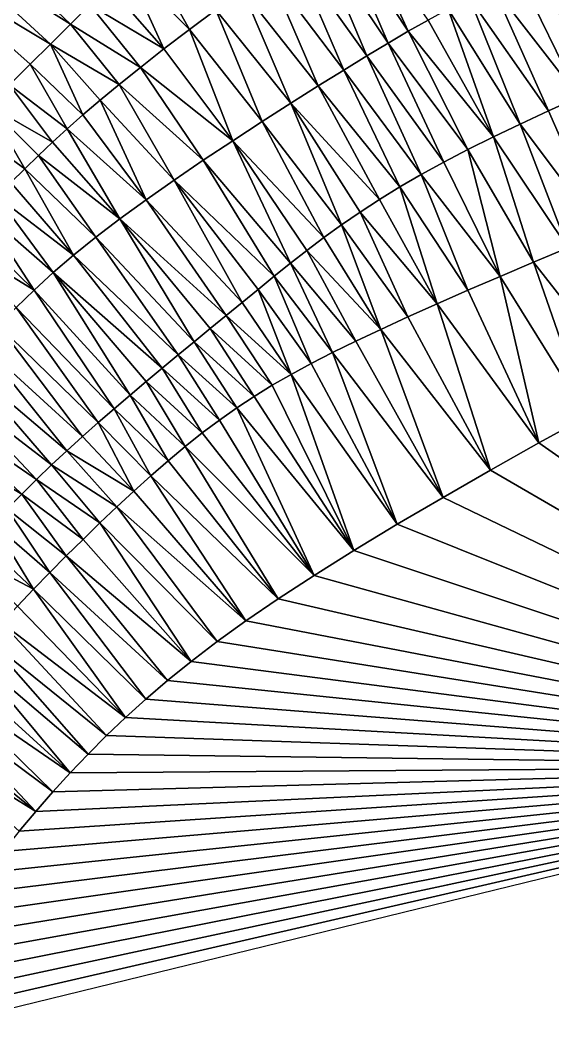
# Model space of a CAD drawing. Header units: metres. Extents: x 0 to 433, y 0 to 317.
# Drawn here: x 174.21 to 178.73, y 253.09 to 261.78 of the extents above; entities that cross this region are included whole.
import ezdxf

# ---------------------------------------------------------------- set-up
doc = ezdxf.new("R2010")
doc.units = ezdxf.units.M
doc.layers.add('TERRAIN_TIN', color=8, linetype='Continuous')

msp = doc.modelspace()

# ---------------------------------------------------------------- linework, layer by layer
at = {"layer": 'TERRAIN_TIN'}
for points in [[(177.5017, 261.684, 13), (177.0296, 262.718, 12), (176.8881, 262.6163, 12)], [(177.0296, 262.718, 12), (177.5017, 261.684, 13), (177.6697, 261.7795, 13)], [(173.6712, 262.6607, 10), (173.5046, 262.4567, 10), (174.6346, 261.7443, 11)], [(174.7986, 261.9098, 11), (173.6712, 262.6607, 10), (174.6346, 261.7443, 11)], [(176.7187, 262.4938, 12), (177.3305, 261.5834, 13), (176.8881, 262.6163, 12)], [(177.3305, 261.5834, 13), (177.5017, 261.684, 13), (176.8881, 262.6163, 12)], [(174.466, 261.5757, 11), (173.5046, 262.4567, 10), (173.3414, 262.2503, 10)], [(173.5046, 262.4567, 10), (174.466, 261.5757, 11), (174.6346, 261.7443, 11)], [(176.7187, 262.4938, 12), (176.5255, 262.3532, 12), (177.15, 261.4744, 13)], [(177.3305, 261.5834, 13), (176.7187, 262.4938, 12), (177.15, 261.4744, 13)], [(175.2606, 262.3852, 11), (175.1114, 262.2304, 11), (175.6436, 261.6985, 12)], [(175.2606, 262.3852, 11), (175.6436, 261.6985, 12), (175.8675, 261.8671, 12)], [(178.9455, 262.4164, 13), (178.68, 262.2913, 13), (179.2161, 261.2431, 14)], [(176.5255, 262.3532, 12), (176.3149, 262.1989, 12), (176.954, 261.354, 13)], [(176.5255, 262.3532, 12), (176.954, 261.354, 13), (177.15, 261.4744, 13)], [(178.9477, 261.1244, 14), (178.68, 262.2913, 13), (178.4359, 262.1743, 13)], [(178.68, 262.2913, 13), (178.9477, 261.1244, 14), (179.2161, 261.2431, 14)], [(174.1163, 261.2302, 11), (174.2931, 261.4042, 11), (173.3414, 262.2503, 10)], [(174.2931, 261.4042, 11), (174.466, 261.5757, 11), (173.3414, 262.2503, 10)], [(175.1114, 262.2304, 11), (174.9576, 262.072, 11), (175.4284, 261.5339, 12)], [(175.6436, 261.6985, 12), (175.1114, 262.2304, 11), (175.4284, 261.5339, 12)], [(176.3149, 262.1989, 12), (176.0934, 262.0354, 12), (176.7381, 261.2197, 13)], [(176.954, 261.354, 13), (176.3149, 262.1989, 12), (176.7381, 261.2197, 13)], [(178.2178, 262.0673, 13), (178.9477, 261.1244, 14), (178.4359, 262.1743, 13)], [(174.9576, 262.072, 11), (174.7986, 261.9098, 11), (175.4284, 261.5339, 12)], [(176.5057, 261.0734, 13), (176.0934, 262.0354, 12), (175.8675, 261.8671, 12)], [(176.0934, 262.0354, 12), (176.5057, 261.0734, 13), (176.7381, 261.2197, 13)], [(178.2178, 262.0673, 13), (178.0216, 261.9679, 13), (178.6927, 261.009, 14)], [(178.9477, 261.1244, 14), (178.2178, 262.0673, 13), (178.6927, 261.009, 14)], [(178.4516, 260.8968, 14), (178.0216, 261.9679, 13), (177.841, 261.873, 13)], [(178.0216, 261.9679, 13), (178.4516, 260.8968, 14), (178.6927, 261.009, 14)], [(175.2283, 261.3778, 12), (174.7986, 261.9098, 11), (174.6346, 261.7443, 11)], [(174.7986, 261.9098, 11), (175.2283, 261.3778, 12), (175.4284, 261.5339, 12)], [(175.6436, 261.6985, 12), (176.2618, 260.9177, 13), (175.8675, 261.8671, 12)], [(176.2618, 260.9177, 13), (176.5057, 261.0734, 13), (175.8675, 261.8671, 12)], [(177.6697, 261.7795, 13), (178.2237, 260.7873, 14), (177.841, 261.873, 13)], [(178.2237, 260.7873, 14), (178.4516, 260.8968, 14), (177.841, 261.873, 13)], [(177.6697, 261.7795, 13), (177.5017, 261.684, 13), (178.2237, 260.7873, 14)], [(174.466, 261.5757, 11), (175.0483, 261.2335, 12), (174.6346, 261.7443, 11)], [(175.0483, 261.2335, 12), (175.2283, 261.3778, 12), (174.6346, 261.7443, 11)], [(176.0118, 260.7553, 13), (175.6436, 261.6985, 12), (175.4284, 261.5339, 12)], [(176.0118, 260.7553, 13), (176.2618, 260.9177, 13), (175.6436, 261.6985, 12)], [(177.5017, 261.684, 13), (177.3305, 261.5834, 13), (178.0082, 260.6797, 14)], [(177.5017, 261.684, 13), (178.0082, 260.6797, 14), (178.2237, 260.7873, 14)], [(174.466, 261.5757, 11), (174.2931, 261.4042, 11), (174.7404, 260.975, 12)], [(174.466, 261.5757, 11), (174.8867, 261.1, 12), (175.0483, 261.2335, 12)], [(174.466, 261.5757, 11), (174.7404, 260.975, 12), (174.8867, 261.1, 12)], [(177.3305, 261.5834, 13), (177.15, 261.4744, 13), (177.8045, 260.5735, 14)], [(178.0082, 260.6797, 14), (177.3305, 261.5834, 13), (177.8045, 260.5735, 14)], [(175.2283, 261.3778, 12), (176.0118, 260.7553, 13), (175.4284, 261.5339, 12)], [(174.2931, 261.4042, 11), (174.1163, 261.2302, 11), (174.6063, 260.8564, 12)], [(174.7404, 260.975, 12), (174.2931, 261.4042, 11), (174.6063, 260.8564, 12)], [(176.954, 261.354, 13), (177.6118, 260.468, 14), (177.15, 261.4744, 13)], [(177.15, 261.4744, 13), (177.6118, 260.468, 14), (177.8045, 260.5735, 14)], [(175.7607, 260.589, 13), (175.2283, 261.3778, 12), (175.0483, 261.2335, 12)], [(175.7607, 260.589, 13), (176.0118, 260.7553, 13), (175.2283, 261.3778, 12)], [(177.4293, 260.3627, 14), (176.954, 261.354, 13), (176.7381, 261.2197, 13)], [(177.4293, 260.3627, 14), (177.6118, 260.468, 14), (176.954, 261.354, 13)], [(174.1163, 261.2302, 11), (173.9361, 261.054, 11), (174.4814, 260.742, 12)], [(174.6063, 260.8564, 12), (174.1163, 261.2302, 11), (174.4814, 260.742, 12)], [(174.8867, 261.1, 12), (175.5139, 260.4214, 13), (175.0483, 261.2335, 12)], [(175.5139, 260.4214, 13), (175.7607, 260.589, 13), (175.0483, 261.2335, 12)], [(176.5057, 261.0734, 13), (177.2565, 260.257, 14), (176.7381, 261.2197, 13)], [(177.2565, 260.257, 14), (177.4293, 260.3627, 14), (176.7381, 261.2197, 13)], [(174.2461, 260.5171, 12), (173.9361, 261.054, 11), (173.7527, 260.8758, 11)], [(173.9361, 261.054, 11), (174.3623, 260.6296, 12), (174.4814, 260.742, 12)], [(173.9361, 261.054, 11), (174.2461, 260.5171, 12), (174.3623, 260.6296, 12)], [(174.7404, 260.975, 12), (175.2764, 260.2551, 13), (174.8867, 261.1, 12)], [(175.2764, 260.2551, 13), (175.5139, 260.4214, 13), (174.8867, 261.1, 12)], [(176.5057, 261.0734, 13), (176.2618, 260.9177, 13), (176.9359, 260.0426, 14)], [(177.2565, 260.257, 14), (176.5057, 261.0734, 13), (177.0923, 260.1503, 14)], [(176.5057, 261.0734, 13), (176.9359, 260.0426, 14), (177.0923, 260.1503, 14)], [(179.1501, 259.9656, 15), (178.9477, 261.1244, 14), (178.6927, 261.009, 14)], [(175.2764, 260.2551, 13), (174.7404, 260.975, 12), (174.6063, 260.8564, 12)], [(178.4516, 260.8968, 14), (179.1501, 259.9656, 15), (178.6927, 261.009, 14)], [(176.2618, 260.9177, 13), (176.0118, 260.7553, 13), (176.786, 259.9341, 14)], [(176.9359, 260.0426, 14), (176.2618, 260.9177, 13), (176.786, 259.9341, 14)], [(178.8552, 259.845, 15), (178.4516, 260.8968, 14), (178.2237, 260.7873, 14)], [(178.4516, 260.8968, 14), (178.8552, 259.845, 15), (179.1501, 259.9656, 15)], [(174.1296, 260.4021, 12), (174.2461, 260.5171, 12), (173.7527, 260.8758, 11)], [(174.6063, 260.8564, 12), (174.4814, 260.742, 12), (175.0535, 260.093, 13)], [(175.2764, 260.2551, 13), (174.6063, 260.8564, 12), (175.0535, 260.093, 13)], [(174.4814, 260.742, 12), (174.3623, 260.6296, 12), (175.0535, 260.093, 13)], [(176.0118, 260.7553, 13), (175.7607, 260.589, 13), (176.5009, 259.7151, 14)], [(176.0118, 260.7553, 13), (176.6414, 259.8248, 14), (176.786, 259.9341, 14)], [(176.6414, 259.8248, 14), (176.0118, 260.7553, 13), (176.5009, 259.7151, 14)], [(178.0082, 260.6797, 14), (178.565, 259.7242, 15), (178.2237, 260.7873, 14)], [(178.565, 259.7242, 15), (178.8552, 259.845, 15), (178.2237, 260.7873, 14)], [(174.3623, 260.6296, 12), (174.2461, 260.5171, 12), (174.849, 259.9369, 13)], [(174.3623, 260.6296, 12), (174.849, 259.9369, 13), (175.0535, 260.093, 13)], [(178.0082, 260.6797, 14), (177.8045, 260.5735, 14), (178.2819, 259.6043, 15)], [(178.565, 259.7242, 15), (178.0082, 260.6797, 14), (178.2819, 259.6043, 15)], [(175.5139, 260.4214, 13), (176.3635, 259.6048, 14), (175.7607, 260.589, 13)], [(175.7607, 260.589, 13), (176.3635, 259.6048, 14), (176.5009, 259.7151, 14)], [(177.8045, 260.5735, 14), (177.6118, 260.468, 14), (178.2819, 259.6043, 15)], [(174.2461, 260.5171, 12), (174.1296, 260.4021, 12), (174.6615, 259.7854, 13)], [(174.2461, 260.5171, 12), (174.6615, 259.7854, 13), (174.849, 259.9369, 13)], [(177.6118, 260.468, 14), (177.4293, 260.3627, 14), (178.0084, 259.4862, 15)], [(177.6118, 260.468, 14), (178.0084, 259.4862, 15), (178.2819, 259.6043, 15)], [(174.1296, 260.4021, 12), (174.0102, 260.2832, 12), (174.6615, 259.7854, 13)], [(175.5139, 260.4214, 13), (175.2764, 260.2551, 13), (176.0928, 259.3835, 14)], [(176.2278, 259.4942, 14), (175.5139, 260.4214, 13), (176.0928, 259.3835, 14)], [(175.5139, 260.4214, 13), (176.2278, 259.4942, 14), (176.3635, 259.6048, 14)], [(177.4293, 260.3627, 14), (177.2565, 260.257, 14), (177.7467, 259.3711, 15)], [(178.0084, 259.4862, 15), (177.4293, 260.3627, 14), (177.7467, 259.3711, 15)], [(174.0102, 260.2832, 12), (173.8881, 260.1605, 12), (174.4882, 259.6367, 13)], [(174.6615, 259.7854, 13), (174.0102, 260.2832, 12), (174.4882, 259.6367, 13)], [(175.9574, 259.2726, 14), (175.2764, 260.2551, 13), (175.0535, 260.093, 13)], [(175.2764, 260.2551, 13), (175.9574, 259.2726, 14), (176.0928, 259.3835, 14)], [(177.7467, 259.3711, 15), (177.2565, 260.257, 14), (177.0923, 260.1503, 14)], [(173.7639, 260.0351, 12), (174.3262, 259.4885, 13), (173.8881, 260.1605, 12)], [(173.8881, 260.1605, 12), (174.3262, 259.4885, 13), (174.4882, 259.6367, 13)], [(176.9359, 260.0426, 14), (177.4992, 259.26, 15), (177.0923, 260.1503, 14)], [(177.4992, 259.26, 15), (177.7467, 259.3711, 15), (177.0923, 260.1503, 14)], [(173.7639, 260.0351, 12), (173.6383, 259.9077, 12), (174.3262, 259.4885, 13)], [(174.849, 259.9369, 13), (175.6855, 259.05, 14), (175.0535, 260.093, 13)], [(175.8216, 259.1615, 14), (175.9574, 259.2726, 14), (175.0535, 260.093, 13)], [(175.6855, 259.05, 14), (175.8216, 259.1615, 14), (175.0535, 260.093, 13)], [(177.2684, 259.1539, 15), (176.9359, 260.0426, 14), (176.786, 259.9341, 14)], [(177.4992, 259.26, 15), (176.9359, 260.0426, 14), (177.2684, 259.1539, 15)], [(174.6615, 259.7854, 13), (175.5494, 258.9379, 14), (174.849, 259.9369, 13)], [(175.5494, 258.9379, 14), (175.6855, 259.05, 14), (174.849, 259.9369, 13)], [(176.6414, 259.8248, 14), (177.2684, 259.1539, 15), (176.786, 259.9341, 14)], [(174.3262, 259.4885, 13), (173.6383, 259.9077, 12), (174.1727, 259.3388, 13)], [(178.8552, 259.845, 15), (178.565, 259.7242, 15), (179.4211, 258.6313, 16)], [(174.6615, 259.7854, 13), (174.4882, 259.6367, 13), (175.4132, 258.8252, 14)], [(175.5494, 258.9379, 14), (174.6615, 259.7854, 13), (175.4132, 258.8252, 14)], [(177.0557, 259.0535, 15), (176.6414, 259.8248, 14), (176.5009, 259.7151, 14)], [(177.2684, 259.1539, 15), (176.6414, 259.8248, 14), (177.0557, 259.0535, 15)], [(176.3635, 259.6048, 14), (176.8597, 258.9575, 15), (176.5009, 259.7151, 14)], [(176.8597, 258.9575, 15), (177.0557, 259.0535, 15), (176.5009, 259.7151, 14)], [(179.019, 258.4153, 16), (178.565, 259.7242, 15), (178.2819, 259.6043, 15)], [(178.565, 259.7242, 15), (179.019, 258.4153, 16), (179.4211, 258.6313, 16)], [(174.3262, 259.4885, 13), (175.1413, 258.5968, 14), (174.4882, 259.6367, 13)], [(174.4882, 259.6367, 13), (175.2771, 258.7115, 14), (175.4132, 258.8252, 14)], [(175.1413, 258.5968, 14), (175.2771, 258.7115, 14), (174.4882, 259.6367, 13)], [(176.2278, 259.4942, 14), (176.6779, 258.8643, 15), (176.3635, 259.6048, 14)], [(176.3635, 259.6048, 14), (176.6779, 258.8643, 15), (176.8597, 258.9575, 15)], [(178.0084, 259.4862, 15), (178.6095, 258.1904, 16), (178.2819, 259.6043, 15)], [(178.6095, 258.1904, 16), (179.019, 258.4153, 16), (178.2819, 259.6043, 15)], [(176.2278, 259.4942, 14), (176.0928, 259.3835, 14), (176.508, 258.7724, 15)], [(176.6779, 258.8643, 15), (176.2278, 259.4942, 14), (176.508, 258.7724, 15)], [(175.0059, 258.4809, 14), (174.3262, 259.4885, 13), (174.1727, 259.3388, 13)], [(174.3262, 259.4885, 13), (175.0059, 258.4809, 14), (175.1413, 258.5968, 14)], [(178.6095, 258.1904, 16), (178.0084, 259.4862, 15), (177.7467, 259.3711, 15)], [(174.1727, 259.3388, 13), (174.025, 259.1856, 13), (174.8711, 258.3637, 14)], [(175.0059, 258.4809, 14), (174.1727, 259.3388, 13), (174.8711, 258.3637, 14)], [(176.0928, 259.3835, 14), (175.9574, 259.2726, 14), (176.508, 258.7724, 15)], [(177.4992, 259.26, 15), (178.1997, 257.9604, 16), (177.7467, 259.3711, 15)], [(178.1997, 257.9604, 16), (178.6095, 258.1904, 16), (177.7467, 259.3711, 15)], [(175.9574, 259.2726, 14), (175.8216, 259.1615, 14), (176.3475, 258.6801, 15)], [(175.9574, 259.2726, 14), (176.3475, 258.6801, 15), (176.508, 258.7724, 15)], [(178.1997, 257.9604, 16), (177.4992, 259.26, 15), (177.2684, 259.1539, 15)], [(174.7374, 258.2451, 14), (174.025, 259.1856, 13), (173.8802, 259.0267, 13)], [(174.025, 259.1856, 13), (174.7374, 258.2451, 14), (174.8711, 258.3637, 14)], [(175.8216, 259.1615, 14), (175.6855, 259.05, 14), (176.1942, 258.5858, 15)], [(175.8216, 259.1615, 14), (176.1942, 258.5858, 15), (176.3475, 258.6801, 15)], [(177.7968, 257.7291, 16), (177.2684, 259.1539, 15), (177.0557, 259.0535, 15)], [(177.7968, 257.7291, 16), (178.1997, 257.9604, 16), (177.2684, 259.1539, 15)], [(173.7355, 258.8602, 13), (174.605, 258.1252, 14), (173.8802, 259.0267, 13)], [(174.605, 258.1252, 14), (174.7374, 258.2451, 14), (173.8802, 259.0267, 13)], [(175.6855, 259.05, 14), (175.5494, 258.9379, 14), (176.0457, 258.4879, 15)], [(176.1942, 258.5858, 15), (175.6855, 259.05, 14), (176.0457, 258.4879, 15)], [(176.8597, 258.9575, 15), (177.7968, 257.7291, 16), (177.0557, 259.0535, 15)], [(175.8995, 258.3848, 15), (175.5494, 258.9379, 14), (175.4132, 258.8252, 14)], [(175.5494, 258.9379, 14), (175.8995, 258.3848, 15), (176.0457, 258.4879, 15)], [(176.8597, 258.9575, 15), (176.6779, 258.8643, 15), (177.4081, 257.5005, 16)], [(177.7968, 257.7291, 16), (176.8597, 258.9575, 15), (177.4081, 257.5005, 16)], [(174.4745, 258.0039, 14), (173.7355, 258.8602, 13), (173.5888, 258.6846, 13)], [(173.7355, 258.8602, 13), (174.4745, 258.0039, 14), (174.605, 258.1252, 14)], [(175.2771, 258.7115, 14), (175.7537, 258.2752, 15), (175.4132, 258.8252, 14)], [(175.7537, 258.2752, 15), (175.8995, 258.3848, 15), (175.4132, 258.8252, 14)], [(176.6779, 258.8643, 15), (176.508, 258.7724, 15), (177.4081, 257.5005, 16)], [(175.608, 258.1595, 15), (175.2771, 258.7115, 14), (175.1413, 258.5968, 14)], [(175.2771, 258.7115, 14), (175.608, 258.1595, 15), (175.7537, 258.2752, 15)], [(176.508, 258.7724, 15), (176.3475, 258.6801, 15), (177.0407, 257.2784, 16)], [(176.508, 258.7724, 15), (177.0407, 257.2784, 16), (177.4081, 257.5005, 16)], [(173.5888, 258.6846, 13), (173.441, 258.5018, 13), (174.3463, 257.8812, 14)], [(174.4745, 258.0039, 14), (173.5888, 258.6846, 13), (174.3463, 257.8812, 14)], [(176.3475, 258.6801, 15), (176.1942, 258.5858, 15), (177.0407, 257.2784, 16)], [(175.0059, 258.4809, 14), (175.4625, 258.0382, 15), (175.1413, 258.5968, 14)], [(175.4625, 258.0382, 15), (175.608, 258.1595, 15), (175.1413, 258.5968, 14)], [(176.1942, 258.5858, 15), (176.0457, 258.4879, 15), (177.0407, 257.2784, 16)], [(173.2935, 258.3143, 13), (174.2209, 257.7572, 14), (173.441, 258.5018, 13)], [(173.441, 258.5018, 13), (174.2209, 257.7572, 14), (174.3463, 257.8812, 14)], [(175.0059, 258.4809, 14), (174.8711, 258.3637, 14), (175.3173, 257.9122, 15)], [(175.4625, 258.0382, 15), (175.0059, 258.4809, 14), (175.3173, 257.9122, 15)], [(176.0457, 258.4879, 15), (175.8995, 258.3848, 15), (176.7018, 257.0665, 16)], [(177.0407, 257.2784, 16), (176.0457, 258.4879, 15), (176.7018, 257.0665, 16)], [(174.7374, 258.2451, 14), (175.1725, 257.7819, 15), (174.8711, 258.3637, 14)], [(174.8711, 258.3637, 14), (175.1725, 257.7819, 15), (175.3173, 257.9122, 15)], [(175.8995, 258.3848, 15), (175.7537, 258.2752, 15), (176.7018, 257.0665, 16)], [(179.019, 258.4153, 16), (178.6095, 258.1904, 16), (182.5284, 255.448, 17)], [(173.2935, 258.3143, 13), (174.0987, 257.6318, 14), (174.2209, 257.7572, 14)], [(175.7537, 258.2752, 15), (175.608, 258.1595, 15), (176.7018, 257.0665, 16)], [(175.1725, 257.7819, 15), (174.7374, 258.2451, 14), (174.605, 258.1252, 14)], [(178.6095, 258.1904, 16), (178.1997, 257.9604, 16), (182.5284, 255.448, 17)], [(174.4745, 258.0039, 14), (175.0281, 257.6482, 15), (174.605, 258.1252, 14)], [(175.0281, 257.6482, 15), (175.1725, 257.7819, 15), (174.605, 258.1252, 14)], [(175.608, 258.1595, 15), (175.4625, 258.0382, 15), (176.3967, 256.8679, 16)], [(175.608, 258.1595, 15), (176.3967, 256.8679, 16), (176.7018, 257.0665, 16)], [(176.3967, 256.8679, 16), (175.4625, 258.0382, 15), (175.3173, 257.9122, 15)], [(174.8843, 257.5116, 15), (174.4745, 258.0039, 14), (174.3463, 257.8812, 14)], [(174.8843, 257.5116, 15), (175.0281, 257.6482, 15), (174.4745, 258.0039, 14)], [(178.1997, 257.9604, 16), (177.7968, 257.7291, 16), (182.5284, 255.448, 17)], [(174.2209, 257.7572, 14), (174.7412, 257.3728, 15), (174.3463, 257.8812, 14)], [(174.7412, 257.3728, 15), (174.8843, 257.5116, 15), (174.3463, 257.8812, 14)], [(175.1725, 257.7819, 15), (176.1236, 256.6815, 16), (175.3173, 257.9122, 15)], [(176.1236, 256.6815, 16), (176.3967, 256.8679, 16), (175.3173, 257.9122, 15)], [(174.2209, 257.7572, 14), (174.0987, 257.6318, 14), (174.5989, 257.2324, 15)], [(174.2209, 257.7572, 14), (174.5989, 257.2324, 15), (174.7412, 257.3728, 15)], [(175.1725, 257.7819, 15), (175.0281, 257.6482, 15), (176.1236, 256.6815, 16)], [(177.7968, 257.7291, 16), (177.4081, 257.5005, 16), (182.5284, 255.448, 17)], [(174.0987, 257.6318, 14), (173.9801, 257.505, 14), (174.4582, 257.0911, 15)], [(174.5989, 257.2324, 15), (174.0987, 257.6318, 14), (174.4582, 257.0911, 15)], [(175.0281, 257.6482, 15), (174.8843, 257.5116, 15), (175.8785, 256.5053, 16)], [(175.0281, 257.6482, 15), (175.8785, 256.5053, 16), (176.1236, 256.6815, 16)], [(174.3197, 256.9491, 15), (173.9801, 257.505, 14), (173.8655, 257.3769, 14)], [(173.9801, 257.505, 14), (174.3197, 256.9491, 15), (174.4582, 257.0911, 15)], [(174.8843, 257.5116, 15), (174.7412, 257.3728, 15), (175.6577, 256.3373, 16)], [(175.8785, 256.5053, 16), (174.8843, 257.5116, 15), (175.6577, 256.3373, 16)], [(177.4081, 257.5005, 16), (177.0407, 257.2784, 16), (182.5284, 255.448, 17)], [(173.7545, 257.2475, 14), (174.3197, 256.9491, 15), (173.8655, 257.3769, 14)], [(174.7412, 257.3728, 15), (174.5989, 257.2324, 15), (175.6577, 256.3373, 16)], [(174.3197, 256.9491, 15), (173.7545, 257.2475, 14), (174.1843, 256.8071, 15)], [(174.5989, 257.2324, 15), (174.4582, 257.0911, 15), (175.4573, 256.1754, 16)], [(174.5989, 257.2324, 15), (175.4573, 256.1754, 16), (175.6577, 256.3373, 16)], [(177.0407, 257.2784, 16), (176.7018, 257.0665, 16), (182.5284, 255.448, 17)], [(174.3197, 256.9491, 15), (175.2735, 256.0177, 16), (174.4582, 257.0911, 15)], [(174.4582, 257.0911, 15), (175.2735, 256.0177, 16), (175.4573, 256.1754, 16)], [(176.7018, 257.0665, 16), (176.3967, 256.8679, 16), (182.5284, 255.448, 17)], [(175.1025, 255.8622, 16), (174.3197, 256.9491, 15), (174.1843, 256.8071, 15)], [(175.2735, 256.0177, 16), (174.3197, 256.9491, 15), (175.1025, 255.8622, 16)], [(174.0527, 256.6654, 15), (175.1025, 255.8622, 16), (174.1843, 256.8071, 15)], [(176.3967, 256.8679, 16), (176.1236, 256.6815, 16), (182.5284, 255.448, 17)], [(174.0527, 256.6654, 15), (173.9256, 256.5246, 15), (174.9404, 255.7069, 16)], [(174.0527, 256.6654, 15), (174.9404, 255.7069, 16), (175.1025, 255.8622, 16)], [(176.1236, 256.6815, 16), (175.8785, 256.5053, 16), (182.5284, 255.448, 17)], [(174.7841, 255.55, 16), (173.9256, 256.5246, 15), (173.8039, 256.3852, 15)], [(174.9404, 255.7069, 16), (173.9256, 256.5246, 15), (174.7841, 255.55, 16)], [(182.5284, 255.448, 17), (175.8785, 256.5053, 16), (175.6577, 256.3373, 16)], [(173.6882, 256.2475, 15), (174.6323, 255.3909, 16), (173.8039, 256.3852, 15)], [(174.6323, 255.3909, 16), (174.7841, 255.55, 16), (173.8039, 256.3852, 15)], [(175.4573, 256.1754, 16), (182.5284, 255.448, 17), (175.6577, 256.3373, 16)], [(174.6323, 255.3909, 16), (173.6882, 256.2475, 15), (173.5791, 256.112, 15)], [(173.5791, 256.112, 15), (173.476, 255.9785, 15), (174.4846, 255.2291, 16)], [(174.6323, 255.3909, 16), (173.5791, 256.112, 15), (174.4846, 255.2291, 16)], [(175.4573, 256.1754, 16), (175.2735, 256.0177, 16), (182.5284, 255.448, 17)], [(175.2735, 256.0177, 16), (175.1025, 255.8622, 16), (182.5284, 255.448, 17)], [(174.3405, 255.0643, 16), (173.476, 255.9785, 15), (173.3783, 255.847, 15)], [(173.476, 255.9785, 15), (174.3405, 255.0643, 16), (174.4846, 255.2291, 16)], [(173.2852, 255.7172, 15), (174.3405, 255.0643, 16), (173.3783, 255.847, 15)], [(175.1025, 255.8622, 16), (174.9404, 255.7069, 16), (182.5284, 255.448, 17)], [(174.3405, 255.0643, 16), (173.2852, 255.7172, 15), (174.1995, 254.8959, 16)], [(174.9404, 255.7069, 16), (174.7841, 255.55, 16), (182.5284, 255.448, 17)], [(174.7841, 255.55, 16), (174.6323, 255.3909, 16), (182.5284, 255.448, 17)], [(172.9006, 253.0943, 16), (182.5284, 255.448, 17), (173.0189, 253.2589, 16)], [(182.5284, 255.448, 17), (173.1409, 253.4333, 16), (173.0189, 253.2589, 16)], [(173.1409, 253.4333, 16), (182.5284, 255.448, 17), (173.266, 253.6151, 16)], [(182.5284, 255.448, 17), (173.3939, 253.8017, 16), (173.266, 253.6151, 16)], [(182.5284, 255.448, 17), (173.5242, 253.9907, 16), (173.3939, 253.8017, 16)], [(173.6563, 254.1795, 16), (173.5242, 253.9907, 16), (182.5284, 255.448, 17)], [(173.7899, 254.3656, 16), (173.6563, 254.1795, 16), (182.5284, 255.448, 17)], [(173.9248, 254.547, 16), (173.7899, 254.3656, 16), (182.5284, 255.448, 17)], [(174.0611, 254.7236, 16), (173.9248, 254.547, 16), (182.5284, 255.448, 17)], [(174.1995, 254.8959, 16), (174.0611, 254.7236, 16), (182.5284, 255.448, 17)], [(174.3405, 255.0643, 16), (174.1995, 254.8959, 16), (182.5284, 255.448, 17)], [(174.4846, 255.2291, 16), (174.3405, 255.0643, 16), (182.5284, 255.448, 17)], [(174.6323, 255.3909, 16), (174.4846, 255.2291, 16), (182.5284, 255.448, 17)]]:
    msp.add_3dface(points, dxfattribs=at)

doc.saveas('drawing.dxf')
